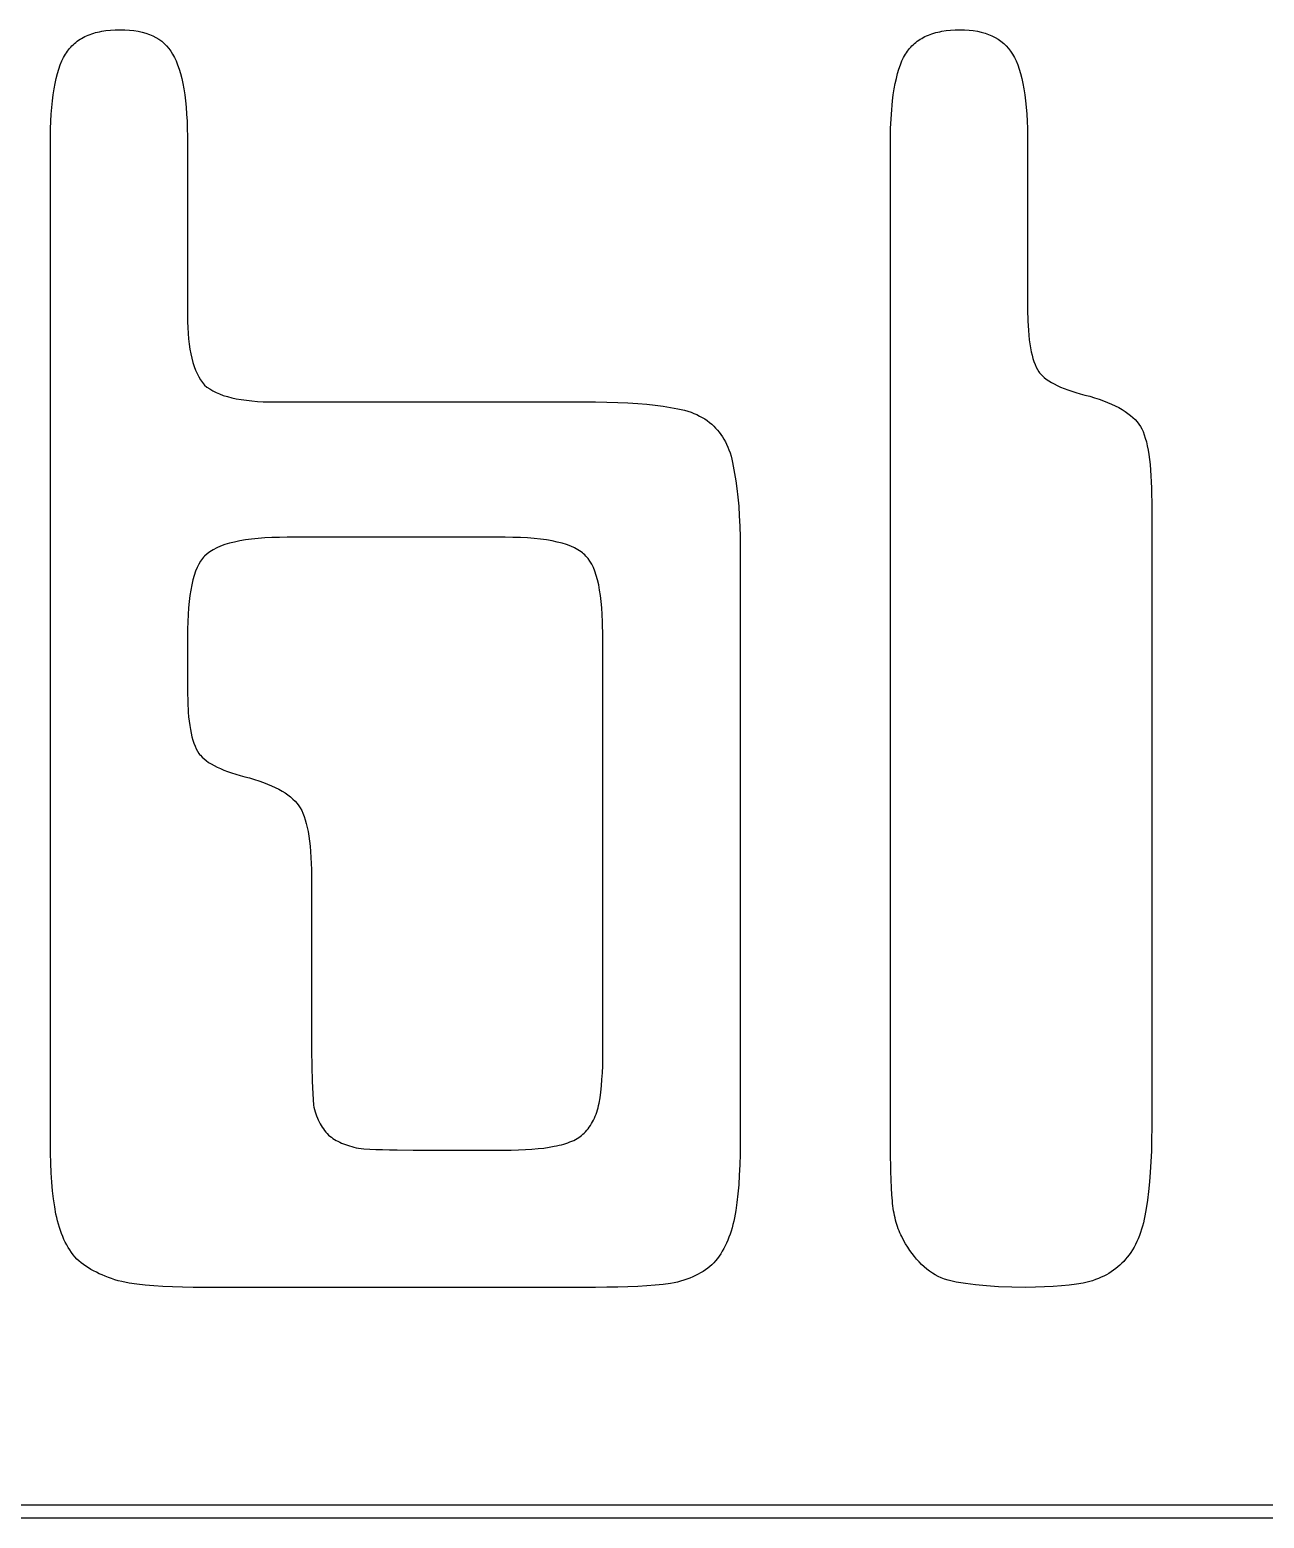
# Model space of a CAD drawing. Header units: inches. Extents: x 0.47 to 2.28, y -2.25 to -0.47.
# Drawn here: x 1.1746 to 1.357, y -2.2451 to -2.0252 of the extents above; entities that cross this region are included whole.
import ezdxf

# ---------------------------------------------------------------- set-up
doc = ezdxf.new("R2010")
doc.units = ezdxf.units.IN
doc.header["$MEASUREMENT"] = 0
doc.layers.add('F.Silkscreen', color=41, linetype='CONTINUOUS', true_color=0xf2eda1)

msp = doc.modelspace()

# ---------------------------------------------------------------- linework, layer by layer
at = {"layer": 'F.Silkscreen', "linetype": 'CONTINUOUS'}
for p, q in [((1.18162, -2.02695), (1.18184, -2.0268)), ((1.18184, -2.0268), (1.18206, -2.02665)), ((1.18206, -2.02665), (1.18228, -2.02652)), ((1.18228, -2.02652), (1.18252, -2.02639)), ((1.18252, -2.02639), (1.18276, -2.02626)), ((1.18276, -2.02626), (1.18301, -2.02615)), ((1.18301, -2.02615), (1.18326, -2.02604)), ((1.18326, -2.02604), (1.18352, -2.02594)), ((1.18352, -2.02594), (1.18379, -2.02584)), ((1.18379, -2.02584), (1.18407, -2.02575)), ((1.18407, -2.02575), (1.18435, -2.02567)), ((1.18435, -2.02567), (1.18464, -2.0256)), ((1.18464, -2.0256), (1.18494, -2.02553)), ((1.18494, -2.02553), (1.18524, -2.02547)), ((1.18524, -2.02547), (1.18587, -2.02537)), ((1.18587, -2.02537), (1.18653, -2.0253)), ((1.18653, -2.0253), (1.18722, -2.02526)), ((1.18722, -2.02526), (1.18793, -2.02524)), ((1.18793, -2.02524), (1.18865, -2.02526)), ((1.18865, -2.02526), (1.18933, -2.0253)), ((1.18933, -2.0253), (1.18998, -2.02537)), ((1.18998, -2.02537), (1.19061, -2.02547)), ((1.19061, -2.02547), (1.1912, -2.0256)), ((1.1912, -2.0256), (1.19176, -2.02575)), ((1.19176, -2.02575), (1.19229, -2.02594)), ((1.19229, -2.02594), (1.19279, -2.02615)), ((1.19279, -2.02615), (1.19326, -2.02639)), ((1.19326, -2.02639), (1.1937, -2.02665)), ((1.1937, -2.02665), (1.19411, -2.02695)), ((1.30572, -2.02695), (1.30593, -2.0268)), ((1.30593, -2.0268), (1.30615, -2.02665)), ((1.30615, -2.02665), (1.30638, -2.02652)), ((1.30638, -2.02652), (1.30661, -2.02639)), ((1.30661, -2.02639), (1.30686, -2.02626)), ((1.30686, -2.02626), (1.3071, -2.02615)), ((1.3071, -2.02615), (1.30736, -2.02604)), ((1.30736, -2.02604), (1.30762, -2.02594)), ((1.30762, -2.02594), (1.30789, -2.02584)), ((1.30789, -2.02584), (1.30817, -2.02575)), ((1.30817, -2.02575), (1.30845, -2.02567)), ((1.30845, -2.02567), (1.30874, -2.0256)), ((1.30874, -2.0256), (1.30904, -2.02553)), ((1.30904, -2.02553), (1.30934, -2.02547)), ((1.30934, -2.02547), (1.30997, -2.02537)), ((1.30997, -2.02537), (1.31063, -2.0253)), ((1.31063, -2.0253), (1.31132, -2.02526)), ((1.31132, -2.02526), (1.31203, -2.02524)), ((1.31203, -2.02524), (1.31271, -2.02526)), ((1.31271, -2.02526), (1.31337, -2.0253)), ((1.31337, -2.0253), (1.314, -2.02537)), ((1.314, -2.02537), (1.3146, -2.02547)), ((1.3146, -2.02547), (1.31518, -2.0256)), ((1.31518, -2.0256), (1.31573, -2.02575)), ((1.31573, -2.02575), (1.31625, -2.02594)), ((1.31625, -2.02594), (1.31675, -2.02615)), ((1.31675, -2.02615), (1.31722, -2.02639)), ((1.31722, -2.02639), (1.31767, -2.02665)), ((1.31767, -2.02665), (1.31809, -2.02695)), ((1.17961, -2.02933), (1.17988, -2.02885)), ((1.17988, -2.02885), (1.18002, -2.02863)), ((1.18002, -2.02863), (1.18017, -2.02842)), ((1.18017, -2.02842), (1.18033, -2.02821)), ((1.18033, -2.02821), (1.18049, -2.02801)), ((1.18049, -2.02801), (1.18066, -2.02781)), ((1.18066, -2.02781), (1.18084, -2.02763)), ((1.18084, -2.02763), (1.18103, -2.02745)), ((1.18103, -2.02745), (1.18122, -2.02727)), ((1.18122, -2.02727), (1.18142, -2.02711)), ((1.18142, -2.02711), (1.18162, -2.02695)), ((1.19411, -2.02695), (1.19449, -2.02727)), ((1.19449, -2.02727), (1.19484, -2.02763)), ((1.19484, -2.02763), (1.19516, -2.02801)), ((1.19516, -2.02801), (1.19545, -2.02842)), ((1.19545, -2.02842), (1.19571, -2.02885)), ((1.19571, -2.02885), (1.19598, -2.02933)), ((1.30371, -2.02933), (1.30398, -2.02885)), ((1.30398, -2.02885), (1.30412, -2.02863)), ((1.30412, -2.02863), (1.30427, -2.02842)), ((1.30427, -2.02842), (1.30443, -2.02821)), ((1.30443, -2.02821), (1.30459, -2.02801)), ((1.30459, -2.02801), (1.30476, -2.02781)), ((1.30476, -2.02781), (1.30494, -2.02763)), ((1.30494, -2.02763), (1.30512, -2.02745)), ((1.30512, -2.02745), (1.30532, -2.02727)), ((1.30532, -2.02727), (1.30551, -2.02711)), ((1.30551, -2.02711), (1.30572, -2.02695)), ((1.31809, -2.02695), (1.31849, -2.02727)), ((1.31849, -2.02727), (1.31885, -2.02763)), ((1.31885, -2.02763), (1.3192, -2.02801)), ((1.3192, -2.02801), (1.31951, -2.02842)), ((1.31951, -2.02842), (1.3198, -2.02885)), ((1.3198, -2.02885), (1.32007, -2.02933)), ((1.17871, -2.03171), (1.17891, -2.03104)), ((1.17891, -2.03104), (1.17913, -2.03042)), ((1.17913, -2.03042), (1.17936, -2.02985)), ((1.17936, -2.02985), (1.17961, -2.02933)), ((1.19598, -2.02933), (1.19623, -2.02985)), ((1.19623, -2.02985), (1.19646, -2.03042)), ((1.19646, -2.03042), (1.19668, -2.03104)), ((1.19668, -2.03104), (1.19688, -2.03171)), ((1.30281, -2.03171), (1.30301, -2.03104)), ((1.30301, -2.03104), (1.30323, -2.03042)), ((1.30323, -2.03042), (1.30346, -2.02985)), ((1.30346, -2.02985), (1.30371, -2.02933)), ((1.32007, -2.02933), (1.32033, -2.02985)), ((1.32033, -2.02985), (1.32056, -2.03042)), ((1.32056, -2.03042), (1.32078, -2.03104)), ((1.32078, -2.03104), (1.32098, -2.03171)), ((1.17822, -2.03399), (1.17836, -2.03318)), ((1.17836, -2.03318), (1.17853, -2.03242)), ((1.17853, -2.03242), (1.17871, -2.03171)), ((1.19688, -2.03171), (1.19706, -2.03242)), ((1.19706, -2.03242), (1.19722, -2.03318)), ((1.19722, -2.03318), (1.19737, -2.03399)), ((1.30231, -2.03399), (1.30246, -2.03318)), ((1.30246, -2.03318), (1.30263, -2.03242)), ((1.30263, -2.03242), (1.30281, -2.03171)), ((1.32098, -2.03171), (1.32116, -2.03242)), ((1.32116, -2.03242), (1.32132, -2.03318)), ((1.32132, -2.03318), (1.32147, -2.03399)), ((1.17797, -2.03575), (1.17809, -2.03485)), ((1.17809, -2.03485), (1.17822, -2.03399)), ((1.19737, -2.03399), (1.1975, -2.03485)), ((1.1975, -2.03485), (1.19762, -2.03575)), ((1.30207, -2.03575), (1.30218, -2.03485)), ((1.30218, -2.03485), (1.30231, -2.03399)), ((1.32147, -2.03399), (1.3216, -2.03485)), ((1.3216, -2.03485), (1.32171, -2.03575)), ((1.1777, -2.03985), (1.1778, -2.0377)), ((1.1778, -2.0377), (1.17797, -2.03575)), ((1.19762, -2.03575), (1.19771, -2.0367)), ((1.19771, -2.0367), (1.19779, -2.0377)), ((1.19779, -2.0377), (1.19785, -2.03875)), ((1.30179, -2.03985), (1.3019, -2.0377)), ((1.3019, -2.0377), (1.30207, -2.03575)), ((1.32171, -2.03575), (1.32181, -2.0367)), ((1.32181, -2.0367), (1.32189, -2.0377)), ((1.32189, -2.0377), (1.32195, -2.03875)), ((1.17766, -2.04218), (1.1777, -2.03985)), ((1.19785, -2.03875), (1.19789, -2.03985)), ((1.19789, -2.03985), (1.19792, -2.04099)), ((1.30176, -2.04218), (1.30179, -2.03985)), ((1.32195, -2.03875), (1.32199, -2.03985)), ((1.32199, -2.03985), (1.32202, -2.04099)), ((1.17766, -2.11492), (1.17766, -2.04218)), ((1.19792, -2.04099), (1.19793, -2.04218)), ((1.19793, -2.04218), (1.19793, -2.06744)), ((1.30176, -2.18738), (1.30176, -2.04218)), ((1.32202, -2.04099), (1.32203, -2.04218)), ((1.32203, -2.04218), (1.32203, -2.06661)), ((1.19793, -2.06744), (1.19794, -2.06836)), ((1.19794, -2.06836), (1.19797, -2.06924)), ((1.32203, -2.06661), (1.32205, -2.06821)), ((1.32205, -2.06821), (1.32213, -2.06968)), ((1.19797, -2.06924), (1.19802, -2.07009)), ((1.19802, -2.07009), (1.19808, -2.0709)), ((1.32213, -2.06968), (1.32219, -2.07037)), ((1.32219, -2.07037), (1.32226, -2.07102)), ((1.19808, -2.0709), (1.19817, -2.07167)), ((1.19817, -2.07167), (1.19828, -2.0724)), ((1.19828, -2.0724), (1.19841, -2.0731)), ((1.32226, -2.07102), (1.32234, -2.07164)), ((1.32234, -2.07164), (1.32244, -2.07223)), ((1.32244, -2.07223), (1.32255, -2.07279)), ((1.32255, -2.07279), (1.32268, -2.07331)), ((1.19841, -2.0731), (1.19855, -2.07376)), ((1.19855, -2.07376), (1.19872, -2.07438)), ((1.19872, -2.07438), (1.1989, -2.07497)), ((1.1989, -2.07497), (1.19911, -2.07552)), ((1.32268, -2.07331), (1.32281, -2.0738)), ((1.32281, -2.0738), (1.32296, -2.07426)), ((1.32296, -2.07426), (1.32313, -2.07469)), ((1.32313, -2.07469), (1.3233, -2.07508)), ((1.3233, -2.07508), (1.32349, -2.07544)), ((1.19911, -2.07552), (1.19933, -2.07603)), ((1.19933, -2.07603), (1.19958, -2.07651)), ((1.19958, -2.07651), (1.19984, -2.07695)), ((1.19984, -2.07695), (1.20012, -2.07735)), ((1.20012, -2.07735), (1.20043, -2.07772)), ((1.32349, -2.07544), (1.32369, -2.07577)), ((1.32369, -2.07577), (1.3238, -2.07591)), ((1.3238, -2.07591), (1.32392, -2.07605)), ((1.32392, -2.07605), (1.32417, -2.07631)), ((1.32417, -2.07631), (1.32446, -2.07658)), ((1.32446, -2.07658), (1.32478, -2.07683)), ((1.32478, -2.07683), (1.32514, -2.07708)), ((1.32514, -2.07708), (1.32553, -2.07732)), ((1.32553, -2.07732), (1.32595, -2.07756)), ((1.20043, -2.07772), (1.20079, -2.07802)), ((1.20079, -2.07802), (1.2012, -2.0783)), ((1.2012, -2.0783), (1.20164, -2.07856)), ((1.20164, -2.07856), (1.20213, -2.07881)), ((1.20213, -2.07881), (1.20265, -2.07903)), ((1.20265, -2.07903), (1.20321, -2.07924)), ((1.20321, -2.07924), (1.20381, -2.07942)), ((1.20381, -2.07942), (1.20445, -2.07959)), ((1.20445, -2.07959), (1.20513, -2.07974)), ((1.32595, -2.07756), (1.3264, -2.07779)), ((1.3264, -2.07779), (1.32688, -2.07801)), ((1.32688, -2.07801), (1.3274, -2.07822)), ((1.3274, -2.07822), (1.32795, -2.07843)), ((1.32795, -2.07843), (1.32853, -2.07864)), ((1.32853, -2.07864), (1.32915, -2.07883)), ((1.32915, -2.07883), (1.32979, -2.07902)), ((1.32979, -2.07902), (1.33047, -2.0792)), ((1.33047, -2.0792), (1.33119, -2.07938)), ((1.33119, -2.07938), (1.3319, -2.07959)), ((1.3319, -2.07959), (1.33258, -2.07982)), ((1.20513, -2.07974), (1.20585, -2.07986)), ((1.20585, -2.07986), (1.20661, -2.07997)), ((1.20661, -2.07997), (1.2074, -2.08006)), ((1.2074, -2.08006), (1.20824, -2.08013)), ((1.20824, -2.08013), (1.20911, -2.08018)), ((1.20911, -2.08018), (1.21002, -2.0802)), ((1.21002, -2.0802), (1.21098, -2.08021)), ((1.21098, -2.08021), (1.25817, -2.08021)), ((1.25817, -2.08021), (1.25986, -2.08023)), ((1.25986, -2.08023), (1.26147, -2.08027)), ((1.26147, -2.08027), (1.26299, -2.08033)), ((1.26299, -2.08033), (1.26442, -2.08042)), ((1.26442, -2.08042), (1.26576, -2.08054)), ((1.26576, -2.08054), (1.26702, -2.08068)), ((1.26702, -2.08068), (1.26819, -2.08085)), ((1.26819, -2.08085), (1.26928, -2.08105)), ((1.26928, -2.08105), (1.26982, -2.08112)), ((1.26982, -2.08112), (1.27035, -2.08122)), ((1.27035, -2.08122), (1.27086, -2.08132)), ((1.27086, -2.08132), (1.27136, -2.08145)), ((1.27136, -2.08145), (1.27184, -2.08158)), ((1.27184, -2.08158), (1.2723, -2.08174)), ((1.2723, -2.08174), (1.27274, -2.08191)), ((1.33258, -2.07982), (1.33323, -2.08005)), ((1.33323, -2.08005), (1.33384, -2.08028)), ((1.33384, -2.08028), (1.33442, -2.08053)), ((1.33442, -2.08053), (1.33497, -2.08079)), ((1.33497, -2.08079), (1.33549, -2.08105)), ((1.33549, -2.08105), (1.33598, -2.08133)), ((1.33598, -2.08133), (1.33643, -2.08161)), ((1.33643, -2.08161), (1.33685, -2.0819)), ((1.27274, -2.08191), (1.27316, -2.08209)), ((1.27316, -2.08209), (1.27357, -2.08229)), ((1.27357, -2.08229), (1.27396, -2.0825)), ((1.27396, -2.0825), (1.27433, -2.08273)), ((1.27433, -2.08273), (1.27469, -2.08297)), ((1.27469, -2.08297), (1.27503, -2.08323)), ((1.27503, -2.08323), (1.27535, -2.08351)), ((1.27535, -2.08351), (1.27565, -2.0838)), ((1.27565, -2.0838), (1.27594, -2.0841)), ((1.33685, -2.0819), (1.33724, -2.0822)), ((1.33724, -2.0822), (1.33759, -2.0825)), ((1.33759, -2.0825), (1.33791, -2.08282)), ((1.33791, -2.08282), (1.3382, -2.08315)), ((1.3382, -2.08315), (1.33846, -2.08348)), ((1.33846, -2.08348), (1.33868, -2.08382)), ((1.33868, -2.08382), (1.33888, -2.08419)), ((1.27594, -2.0841), (1.27621, -2.08439)), ((1.27621, -2.08439), (1.27647, -2.08469)), ((1.27647, -2.08469), (1.27671, -2.08501)), ((1.27671, -2.08501), (1.27695, -2.08535)), ((1.27695, -2.08535), (1.27717, -2.08571)), ((1.27717, -2.08571), (1.27737, -2.08608)), ((1.27737, -2.08608), (1.27756, -2.08647)), ((1.33888, -2.08419), (1.33907, -2.0846)), ((1.33907, -2.0846), (1.33925, -2.08506)), ((1.33925, -2.08506), (1.33941, -2.08556)), ((1.33941, -2.08556), (1.33956, -2.0861)), ((1.33956, -2.0861), (1.3397, -2.08669)), ((1.27756, -2.08647), (1.27774, -2.08688)), ((1.27774, -2.08688), (1.27791, -2.0873)), ((1.27791, -2.0873), (1.27807, -2.08775)), ((1.27807, -2.08775), (1.27821, -2.0882)), ((1.27821, -2.0882), (1.27833, -2.08868)), ((1.3397, -2.08669), (1.33982, -2.08732)), ((1.33982, -2.08732), (1.33993, -2.08799)), ((1.33993, -2.08799), (1.34003, -2.0887)), ((1.27833, -2.08868), (1.27845, -2.08918)), ((1.27845, -2.08918), (1.27855, -2.08969)), ((1.27855, -2.08969), (1.27864, -2.09022)), ((1.27864, -2.09022), (1.27872, -2.09076)), ((1.34003, -2.0887), (1.34011, -2.08946)), ((1.34011, -2.08946), (1.34019, -2.09027)), ((1.34019, -2.09027), (1.34024, -2.09111)), ((1.27872, -2.09076), (1.27891, -2.09185)), ((1.27891, -2.09185), (1.27908, -2.09302)), ((1.34024, -2.09111), (1.34029, -2.092)), ((1.34029, -2.092), (1.34032, -2.09293)), ((1.27908, -2.09302), (1.27922, -2.09428)), ((1.27922, -2.09428), (1.27934, -2.09562)), ((1.34032, -2.09293), (1.34034, -2.09391)), ((1.34034, -2.09391), (1.34035, -2.09493)), ((1.34035, -2.09493), (1.34035, -2.18738)), ((1.27934, -2.09562), (1.27943, -2.09705)), ((1.27943, -2.09705), (1.2795, -2.09857)), ((1.2795, -2.09857), (1.27954, -2.10018)), ((1.20281, -2.10152), (1.20223, -2.10177)), ((1.20345, -2.10129), (1.20281, -2.10152)), ((1.20413, -2.10108), (1.20345, -2.10129)), ((1.20487, -2.1009), (1.20413, -2.10108)), ((1.20566, -2.10073), (1.20487, -2.1009)), ((1.2065, -2.10059), (1.20566, -2.10073)), ((1.20739, -2.10047), (1.2065, -2.10059)), ((1.20834, -2.10038), (1.20739, -2.10047)), ((1.20934, -2.1003), (1.20834, -2.10038)), ((1.21039, -2.10025), (1.20934, -2.1003)), ((1.21149, -2.10021), (1.21039, -2.10025)), ((1.21264, -2.1002), (1.21149, -2.10021)), ((1.24485, -2.1002), (1.21264, -2.1002)), ((1.246, -2.10021), (1.24485, -2.1002)), ((1.2471, -2.10025), (1.246, -2.10021)), ((1.24814, -2.1003), (1.2471, -2.10025)), ((1.24913, -2.10038), (1.24814, -2.1003)), ((1.25007, -2.10047), (1.24913, -2.10038)), ((1.25095, -2.10059), (1.25007, -2.10047)), ((1.25178, -2.10073), (1.25095, -2.10059)), ((1.25255, -2.1009), (1.25178, -2.10073)), ((1.25327, -2.10108), (1.25255, -2.1009)), ((1.25393, -2.10129), (1.25327, -2.10108)), ((1.25454, -2.10152), (1.25393, -2.10129)), ((1.2551, -2.10177), (1.25454, -2.10152)), ((1.27954, -2.10018), (1.27955, -2.10187)), ((1.19984, -2.10371), (1.19958, -2.10416)), ((1.19998, -2.10351), (1.19984, -2.10371)), ((1.20012, -2.10332), (1.19998, -2.10351)), ((1.20027, -2.10314), (1.20012, -2.10332)), ((1.20043, -2.10298), (1.20027, -2.10314)), ((1.2008, -2.10264), (1.20043, -2.10298)), ((1.20122, -2.10233), (1.2008, -2.10264)), ((1.2017, -2.10204), (1.20122, -2.10233)), ((1.20223, -2.10177), (1.2017, -2.10204)), ((1.2556, -2.10204), (1.2551, -2.10177)), ((1.25583, -2.10218), (1.2556, -2.10204)), ((1.25605, -2.10233), (1.25583, -2.10218)), ((1.25625, -2.10248), (1.25605, -2.10233)), ((1.25644, -2.10264), (1.25625, -2.10248)), ((1.25662, -2.10281), (1.25644, -2.10264)), ((1.25678, -2.10298), (1.25662, -2.10281)), ((1.25709, -2.10332), (1.25678, -2.10298)), ((1.25737, -2.10371), (1.25709, -2.10332)), ((1.25763, -2.10416), (1.25737, -2.10371)), ((1.27955, -2.10187), (1.27955, -2.1896)), ((1.1989, -2.10583), (1.19872, -2.10649)), ((1.19911, -2.10522), (1.1989, -2.10583)), ((1.19933, -2.10466), (1.19911, -2.10522)), ((1.19958, -2.10416), (1.19933, -2.10466)), ((1.25788, -2.10466), (1.25763, -2.10416)), ((1.2581, -2.10522), (1.25788, -2.10466)), ((1.25831, -2.10583), (1.2581, -2.10522)), ((1.25849, -2.10649), (1.25831, -2.10583)), ((1.19841, -2.10799), (1.19828, -2.10881)), ((1.19855, -2.10721), (1.19841, -2.10799)), ((1.19872, -2.10649), (1.19855, -2.10721)), ((1.25866, -2.10721), (1.25849, -2.10649)), ((1.2588, -2.10799), (1.25866, -2.10721)), ((1.25893, -2.10881), (1.2588, -2.10799)), ((1.19817, -2.1097), (1.19808, -2.11063)), ((1.19828, -2.10881), (1.19817, -2.1097)), ((1.25904, -2.1097), (1.25893, -2.10881)), ((1.25913, -2.11063), (1.25904, -2.1097)), ((1.19802, -2.11162), (1.19797, -2.11267)), ((1.19808, -2.11063), (1.19802, -2.11162)), ((1.25919, -2.11162), (1.25913, -2.11063)), ((1.25924, -2.11267), (1.25919, -2.11162)), ((1.19794, -2.11376), (1.19793, -2.11492)), ((1.19797, -2.11267), (1.19794, -2.11376)), ((1.25928, -2.11492), (1.25924, -2.11267)), ((1.17766, -2.1896), (1.17766, -2.11492)), ((1.19793, -2.11492), (1.19793, -2.12297)), ((1.25928, -2.17599), (1.25928, -2.11492)), ((1.19793, -2.12297), (1.19795, -2.12457)), ((1.19795, -2.12457), (1.19803, -2.12604)), ((1.19803, -2.12604), (1.19809, -2.12673)), ((1.19809, -2.12673), (1.19816, -2.12738)), ((1.19816, -2.12738), (1.19825, -2.128)), ((1.19825, -2.128), (1.19834, -2.12859)), ((1.19834, -2.12859), (1.19845, -2.12915)), ((1.19845, -2.12915), (1.19858, -2.12967)), ((1.19858, -2.12967), (1.19871, -2.13016)), ((1.19871, -2.13016), (1.19886, -2.13062)), ((1.19886, -2.13062), (1.19903, -2.13105)), ((1.19903, -2.13105), (1.1992, -2.13144)), ((1.1992, -2.13144), (1.19939, -2.1318)), ((1.19939, -2.1318), (1.19959, -2.13213)), ((1.19959, -2.13213), (1.1997, -2.13227)), ((1.1997, -2.13227), (1.19982, -2.1324)), ((1.19982, -2.1324), (1.20007, -2.13267)), ((1.20007, -2.13267), (1.20036, -2.13293)), ((1.20036, -2.13293), (1.20069, -2.13319)), ((1.20069, -2.13319), (1.20104, -2.13344)), ((1.20104, -2.13344), (1.20143, -2.13368)), ((1.20143, -2.13368), (1.20185, -2.13391)), ((1.20185, -2.13391), (1.2023, -2.13414)), ((1.2023, -2.13414), (1.20278, -2.13437)), ((1.20278, -2.13437), (1.2033, -2.13458)), ((1.2033, -2.13458), (1.20385, -2.13479)), ((1.20385, -2.13479), (1.20443, -2.13499)), ((1.20443, -2.13499), (1.20505, -2.13519)), ((1.20505, -2.13519), (1.2057, -2.13538)), ((1.2057, -2.13538), (1.20638, -2.13556)), ((1.20638, -2.13556), (1.20709, -2.13574)), ((1.20709, -2.13574), (1.2078, -2.13595)), ((1.2078, -2.13595), (1.20848, -2.13617)), ((1.20848, -2.13617), (1.20913, -2.1364)), ((1.20913, -2.1364), (1.20974, -2.13664)), ((1.20974, -2.13664), (1.21033, -2.13689)), ((1.21033, -2.13689), (1.21088, -2.13714)), ((1.21088, -2.13714), (1.21139, -2.13741)), ((1.21139, -2.13741), (1.21188, -2.13768)), ((1.21188, -2.13768), (1.21233, -2.13796)), ((1.21233, -2.13796), (1.21275, -2.13826)), ((1.21275, -2.13826), (1.21314, -2.13855)), ((1.21314, -2.13855), (1.21349, -2.13886)), ((1.21349, -2.13886), (1.21381, -2.13918)), ((1.21381, -2.13918), (1.2141, -2.1395)), ((1.2141, -2.1395), (1.21436, -2.13984)), ((1.21436, -2.13984), (1.21458, -2.14018)), ((1.21458, -2.14018), (1.21479, -2.14055)), ((1.21479, -2.14055), (1.21498, -2.14096)), ((1.21498, -2.14096), (1.21515, -2.14142)), ((1.21515, -2.14142), (1.21531, -2.14192)), ((1.21531, -2.14192), (1.21546, -2.14246)), ((1.21546, -2.14246), (1.2156, -2.14304)), ((1.2156, -2.14304), (1.21572, -2.14367)), ((1.21572, -2.14367), (1.21583, -2.14435)), ((1.21583, -2.14435), (1.21593, -2.14506)), ((1.21593, -2.14506), (1.21602, -2.14582)), ((1.21602, -2.14582), (1.21609, -2.14662)), ((1.21609, -2.14662), (1.21615, -2.14747)), ((1.21615, -2.14747), (1.21619, -2.14836)), ((1.21619, -2.14836), (1.21622, -2.14929)), ((1.21622, -2.14929), (1.21624, -2.15027)), ((1.21624, -2.15027), (1.21625, -2.15129)), ((1.21625, -2.15129), (1.21625, -2.17599)), ((1.21625, -2.17599), (1.21627, -2.17837)), ((1.25927, -2.17715), (1.25928, -2.17599)), ((1.21627, -2.17837), (1.21632, -2.18051)), ((1.2592, -2.1793), (1.25925, -2.17825)), ((1.25925, -2.17825), (1.25927, -2.17715)), ((1.21632, -2.18051), (1.21641, -2.1824)), ((1.25907, -2.18124), (1.25914, -2.1803)), ((1.25914, -2.1803), (1.2592, -2.1793)), ((1.21641, -2.1824), (1.21646, -2.18325)), ((1.25886, -2.18298), (1.25897, -2.18214)), ((1.25897, -2.18214), (1.25907, -2.18124)), ((1.21646, -2.18325), (1.21653, -2.18405)), ((1.21653, -2.18405), (1.2166, -2.18439)), ((1.2166, -2.18439), (1.21668, -2.18472)), ((1.21668, -2.18472), (1.21678, -2.18505)), ((1.21678, -2.18505), (1.21688, -2.18536)), ((1.25827, -2.1854), (1.25838, -2.18509)), ((1.25838, -2.18509), (1.25848, -2.18477)), ((1.25848, -2.18477), (1.25857, -2.18445)), ((1.25857, -2.18445), (1.25865, -2.18411)), ((1.25865, -2.18411), (1.25873, -2.18377)), ((1.25873, -2.18377), (1.25886, -2.18298)), ((1.21688, -2.18536), (1.21698, -2.18567)), ((1.21698, -2.18567), (1.2171, -2.18597)), ((1.2171, -2.18597), (1.21723, -2.18626)), ((1.21723, -2.18626), (1.21736, -2.18654)), ((1.21736, -2.18654), (1.2175, -2.18682)), ((1.2175, -2.18682), (1.21766, -2.18708)), ((1.21766, -2.18708), (1.21782, -2.18734)), ((1.21782, -2.18734), (1.21799, -2.18759)), ((1.25709, -2.18755), (1.25727, -2.18731)), ((1.25727, -2.18731), (1.25744, -2.18706)), ((1.25744, -2.18706), (1.2576, -2.1868)), ((1.2576, -2.1868), (1.25775, -2.18654)), ((1.25775, -2.18654), (1.25789, -2.18627)), ((1.25789, -2.18627), (1.25803, -2.18599)), ((1.25803, -2.18599), (1.25815, -2.18569)), ((1.25815, -2.18569), (1.25827, -2.1854)), ((1.21799, -2.18759), (1.21816, -2.18782)), ((1.21816, -2.18782), (1.21835, -2.18805)), ((1.21835, -2.18805), (1.21855, -2.18828)), ((1.21855, -2.18828), (1.21875, -2.18849)), ((1.21875, -2.18849), (1.21896, -2.18866)), ((1.21896, -2.18866), (1.21918, -2.18882)), ((1.21918, -2.18882), (1.21941, -2.18898)), ((1.21941, -2.18898), (1.21965, -2.18913)), ((1.21965, -2.18913), (1.2199, -2.18927)), ((1.2199, -2.18927), (1.22015, -2.18941)), ((1.22015, -2.18941), (1.22042, -2.18954)), ((1.22042, -2.18954), (1.22069, -2.18967)), ((1.25412, -2.18962), (1.25442, -2.18951)), ((1.25442, -2.18951), (1.2547, -2.18939)), ((1.2547, -2.18939), (1.25497, -2.18927)), ((1.25497, -2.18927), (1.25523, -2.18913)), ((1.25523, -2.18913), (1.25548, -2.189)), ((1.25548, -2.189), (1.25571, -2.18885)), ((1.25571, -2.18885), (1.25593, -2.1887)), ((1.25593, -2.1887), (1.25613, -2.18854)), ((1.25613, -2.18854), (1.25633, -2.18838)), ((1.25633, -2.18838), (1.25651, -2.18821)), ((1.25651, -2.18821), (1.25671, -2.188)), ((1.25671, -2.188), (1.25691, -2.18778)), ((1.25691, -2.18778), (1.25709, -2.18755)), ((1.30178, -2.19087), (1.30176, -2.18738)), ((1.34034, -2.18914), (1.3403, -2.19083)), ((1.34035, -2.18738), (1.34034, -2.18914)), ((1.17767, -2.19116), (1.17766, -2.1896)), ((1.17771, -2.19265), (1.17767, -2.19116)), ((1.22069, -2.18967), (1.22097, -2.18979)), ((1.22097, -2.18979), (1.22127, -2.1899)), ((1.22127, -2.1899), (1.22156, -2.19)), ((1.22156, -2.19), (1.22187, -2.1901)), ((1.22187, -2.1901), (1.22219, -2.19019)), ((1.22219, -2.19019), (1.22251, -2.19028)), ((1.22251, -2.19028), (1.22285, -2.19036)), ((1.22285, -2.19036), (1.22319, -2.19043)), ((1.22319, -2.19043), (1.22399, -2.1905)), ((1.22399, -2.1905), (1.22484, -2.19055)), ((1.22484, -2.19055), (1.22575, -2.1906)), ((1.22575, -2.1906), (1.22673, -2.19064)), ((1.22673, -2.19064), (1.22777, -2.19067)), ((1.22777, -2.19067), (1.22887, -2.19069)), ((1.22887, -2.19069), (1.23124, -2.19071)), ((1.23124, -2.19071), (1.24457, -2.19071)), ((1.24457, -2.19071), (1.24572, -2.1907)), ((1.24572, -2.1907), (1.24681, -2.19067)), ((1.24681, -2.19067), (1.24783, -2.19063)), ((1.24783, -2.19063), (1.2488, -2.19057)), ((1.2488, -2.19057), (1.24971, -2.19049)), ((1.24971, -2.19049), (1.25055, -2.1904)), ((1.25055, -2.1904), (1.25134, -2.19028)), ((1.25134, -2.19028), (1.25206, -2.19015)), ((1.25206, -2.19015), (1.25244, -2.19008)), ((1.25244, -2.19008), (1.2528, -2.19)), ((1.2528, -2.19), (1.25315, -2.18992)), ((1.25315, -2.18992), (1.25349, -2.18982)), ((1.25349, -2.18982), (1.25381, -2.18973)), ((1.25381, -2.18973), (1.25412, -2.18962)), ((1.27954, -2.19129), (1.2795, -2.1929)), ((1.27955, -2.1896), (1.27954, -2.19129)), ((1.30183, -2.19383), (1.30178, -2.19087)), ((1.3403, -2.19083), (1.34023, -2.19244)), ((1.17778, -2.19408), (1.17771, -2.19265)), ((1.2795, -2.1929), (1.27943, -2.19441)), ((1.30187, -2.19512), (1.30183, -2.19383)), ((1.34023, -2.19244), (1.34014, -2.19397)), ((1.17787, -2.19543), (1.17778, -2.19408)), ((1.17799, -2.19671), (1.17787, -2.19543)), ((1.27934, -2.19585), (1.27922, -2.19719)), ((1.27943, -2.19441), (1.27934, -2.19585)), ((1.30192, -2.19628), (1.30187, -2.19512)), ((1.34002, -2.19542), (1.33988, -2.1968)), ((1.34014, -2.19397), (1.34002, -2.19542)), ((1.17813, -2.19793), (1.17799, -2.19671)), ((1.1783, -2.19907), (1.17813, -2.19793)), ((1.27922, -2.19719), (1.27908, -2.19845)), ((1.30197, -2.19731), (1.30192, -2.19628)), ((1.30204, -2.1982), (1.30197, -2.19731)), ((1.30207, -2.19858), (1.30204, -2.1982)), ((1.33971, -2.1981), (1.33952, -2.19932)), ((1.33988, -2.1968), (1.33971, -2.1981)), ((1.17849, -2.20015), (1.1783, -2.19907)), ((1.1786, -2.20066), (1.17849, -2.20015)), ((1.27891, -2.19962), (1.27872, -2.2007)), ((1.27908, -2.19845), (1.27891, -2.19962)), ((1.30212, -2.19896), (1.30207, -2.19858)), ((1.30217, -2.19932), (1.30212, -2.19896)), ((1.30223, -2.19968), (1.30217, -2.19932)), ((1.30229, -2.20003), (1.30223, -2.19968)), ((1.30236, -2.20038), (1.30229, -2.20003)), ((1.30244, -2.20072), (1.30236, -2.20038)), ((1.33935, -2.2004), (1.33925, -2.20092)), ((1.33944, -2.19986), (1.33935, -2.2004)), ((1.33952, -2.19932), (1.33944, -2.19986)), ((1.17872, -2.20116), (1.1786, -2.20066)), ((1.17885, -2.20165), (1.17872, -2.20116)), ((1.179, -2.20213), (1.17885, -2.20165)), ((1.17915, -2.20259), (1.179, -2.20213)), ((1.17931, -2.20304), (1.17915, -2.20259)), ((1.27821, -2.20268), (1.27806, -2.20314)), ((1.27836, -2.20221), (1.27821, -2.20268)), ((1.27849, -2.20172), (1.27836, -2.20221)), ((1.27861, -2.20122), (1.27849, -2.20172)), ((1.27872, -2.2007), (1.27861, -2.20122)), ((1.30252, -2.20105), (1.30244, -2.20072)), ((1.30261, -2.20138), (1.30252, -2.20105)), ((1.30271, -2.2017), (1.30261, -2.20138)), ((1.30281, -2.20201), (1.30271, -2.2017)), ((1.30292, -2.20232), (1.30281, -2.20201)), ((1.30304, -2.20262), (1.30292, -2.20232)), ((1.30316, -2.20291), (1.30304, -2.20262)), ((1.33887, -2.20241), (1.33871, -2.20288)), ((1.33901, -2.20193), (1.33887, -2.20241)), ((1.33913, -2.20143), (1.33901, -2.20193)), ((1.33925, -2.20092), (1.33913, -2.20143)), ((1.17949, -2.20347), (1.17931, -2.20304)), ((1.17967, -2.2039), (1.17949, -2.20347)), ((1.17987, -2.20431), (1.17967, -2.2039)), ((1.18008, -2.2047), (1.17987, -2.20431)), ((1.1803, -2.20509), (1.18008, -2.2047)), ((1.27734, -2.20486), (1.27713, -2.20526)), ((1.27754, -2.20445), (1.27734, -2.20486)), ((1.27772, -2.20403), (1.27754, -2.20445)), ((1.2779, -2.20359), (1.27772, -2.20403)), ((1.27806, -2.20314), (1.2779, -2.20359)), ((1.30329, -2.2032), (1.30316, -2.20291)), ((1.30342, -2.20348), (1.30329, -2.2032)), ((1.30371, -2.20402), (1.30342, -2.20348)), ((1.304, -2.20455), (1.30371, -2.20402)), ((1.30431, -2.20505), (1.304, -2.20455)), ((1.33797, -2.20464), (1.33775, -2.20504)), ((1.33817, -2.20422), (1.33797, -2.20464)), ((1.33836, -2.20379), (1.33817, -2.20422)), ((1.33854, -2.20334), (1.33836, -2.20379)), ((1.33871, -2.20288), (1.33854, -2.20334)), ((1.18052, -2.20546), (1.1803, -2.20509)), ((1.18076, -2.20582), (1.18052, -2.20546)), ((1.18101, -2.20616), (1.18076, -2.20582)), ((1.18128, -2.20649), (1.18101, -2.20616)), ((1.18155, -2.20681), (1.18128, -2.20649)), ((1.18187, -2.20708), (1.18155, -2.20681)), ((1.1822, -2.20735), (1.18187, -2.20708)), ((1.27593, -2.20705), (1.27566, -2.20737)), ((1.2762, -2.20672), (1.27593, -2.20705)), ((1.27645, -2.20637), (1.2762, -2.20672)), ((1.27669, -2.20601), (1.27645, -2.20637)), ((1.27692, -2.20564), (1.27669, -2.20601)), ((1.27713, -2.20526), (1.27692, -2.20564)), ((1.30462, -2.20553), (1.30431, -2.20505)), ((1.30495, -2.20598), (1.30462, -2.20553)), ((1.30529, -2.20642), (1.30495, -2.20598)), ((1.30563, -2.20684), (1.30529, -2.20642)), ((1.30599, -2.20723), (1.30563, -2.20684)), ((1.33649, -2.20684), (1.33623, -2.20714)), ((1.33674, -2.20653), (1.33649, -2.20684)), ((1.33701, -2.20618), (1.33674, -2.20653)), ((1.33727, -2.20581), (1.33701, -2.20618)), ((1.33751, -2.20543), (1.33727, -2.20581)), ((1.33775, -2.20504), (1.33751, -2.20543)), ((1.18254, -2.20761), (1.1822, -2.20735)), ((1.1829, -2.20785), (1.18254, -2.20761)), ((1.18327, -2.20809), (1.1829, -2.20785)), ((1.18366, -2.20832), (1.18327, -2.20809)), ((1.18405, -2.20854), (1.18366, -2.20832)), ((1.18446, -2.20875), (1.18405, -2.20854)), ((1.18489, -2.20896), (1.18446, -2.20875)), ((1.18532, -2.20915), (1.18489, -2.20896)), ((1.18577, -2.20934), (1.18532, -2.20915)), ((1.27296, -2.20924), (1.27255, -2.20943)), ((1.27335, -2.20904), (1.27296, -2.20924)), ((1.27372, -2.20884), (1.27335, -2.20904)), ((1.27408, -2.20862), (1.27372, -2.20884)), ((1.27443, -2.20839), (1.27408, -2.20862)), ((1.27476, -2.20815), (1.27443, -2.20839)), ((1.27508, -2.2079), (1.27476, -2.20815)), ((1.27538, -2.20764), (1.27508, -2.2079)), ((1.27566, -2.20737), (1.27538, -2.20764)), ((1.30636, -2.2076), (1.30599, -2.20723)), ((1.30674, -2.20795), (1.30636, -2.2076)), ((1.30713, -2.20828), (1.30674, -2.20795)), ((1.30754, -2.20858), (1.30713, -2.20828)), ((1.30795, -2.20887), (1.30754, -2.20858)), ((1.30837, -2.20913), (1.30795, -2.20887)), ((1.30881, -2.20937), (1.30837, -2.20913)), ((1.33328, -2.20931), (1.33289, -2.2095)), ((1.33366, -2.20911), (1.33328, -2.20931)), ((1.33403, -2.20891), (1.33366, -2.20911)), ((1.33438, -2.20869), (1.33403, -2.20891)), ((1.33472, -2.20845), (1.33438, -2.20869)), ((1.33505, -2.20821), (1.33472, -2.20845)), ((1.33536, -2.20796), (1.33505, -2.20821)), ((1.33566, -2.2077), (1.33536, -2.20796)), ((1.33595, -2.20742), (1.33566, -2.2077)), ((1.33623, -2.20714), (1.33595, -2.20742)), ((1.18623, -2.20952), (1.18577, -2.20934)), ((1.18671, -2.20969), (1.18623, -2.20952)), ((1.1872, -2.20985), (1.18671, -2.20969)), ((1.1877, -2.21), (1.1872, -2.20985)), ((1.18821, -2.21014), (1.1877, -2.21)), ((1.18929, -2.21034), (1.18821, -2.21014)), ((1.19043, -2.21051), (1.18929, -2.21034)), ((1.19165, -2.21065), (1.19043, -2.21051)), ((1.19293, -2.21077), (1.19165, -2.21065)), ((1.19428, -2.21086), (1.19293, -2.21077)), ((1.19571, -2.21092), (1.19428, -2.21086)), ((1.1972, -2.21096), (1.19571, -2.21092)), ((1.19876, -2.21098), (1.1972, -2.21096)), ((1.25817, -2.21098), (1.19876, -2.21098)), ((1.25986, -2.21097), (1.25817, -2.21098)), ((1.26147, -2.21094), (1.25986, -2.21097)), ((1.26299, -2.2109), (1.26147, -2.21094)), ((1.26442, -2.21084), (1.26299, -2.2109)), ((1.26576, -2.21076), (1.26442, -2.21084)), ((1.26702, -2.21066), (1.26576, -2.21076)), ((1.26819, -2.21055), (1.26702, -2.21066)), ((1.26928, -2.21042), (1.26819, -2.21055)), ((1.26979, -2.21031), (1.26928, -2.21042)), ((1.27029, -2.21019), (1.26979, -2.21031)), ((1.27077, -2.21006), (1.27029, -2.21019)), ((1.27124, -2.20992), (1.27077, -2.21006)), ((1.27169, -2.20976), (1.27124, -2.20992)), ((1.27213, -2.2096), (1.27169, -2.20976)), ((1.27255, -2.20943), (1.27213, -2.2096)), ((1.30925, -2.20959), (1.30881, -2.20937)), ((1.30976, -2.20976), (1.30925, -2.20959)), ((1.3103, -2.20991), (1.30976, -2.20976)), ((1.31149, -2.21019), (1.3103, -2.20991)), ((1.31283, -2.21043), (1.31149, -2.21019)), ((1.31432, -2.21063), (1.31283, -2.21043)), ((1.31596, -2.21078), (1.31432, -2.21063)), ((1.31774, -2.21089), (1.31596, -2.21078)), ((1.31967, -2.21095), (1.31774, -2.21089)), ((1.32175, -2.21098), (1.31967, -2.21095)), ((1.32317, -2.21096), (1.32175, -2.21098)), ((1.32452, -2.21092), (1.32317, -2.21096)), ((1.32581, -2.21086), (1.32452, -2.21092)), ((1.32702, -2.21077), (1.32581, -2.21086)), ((1.32817, -2.21065), (1.32702, -2.21077)), ((1.32924, -2.21051), (1.32817, -2.21065)), ((1.33025, -2.21034), (1.32924, -2.21051)), ((1.33119, -2.21014), (1.33025, -2.21034)), ((1.33163, -2.21), (1.33119, -2.21014)), ((1.33206, -2.20984), (1.33163, -2.21)), ((1.33248, -2.20968), (1.33206, -2.20984)), ((1.33289, -2.2095), (1.33248, -2.20968)), ((0.62992, -2.24311), (2.12598, -2.24311)), ((2.12598, -2.24508), (0.62992, -2.24508))]:
    msp.add_line(p, q, dxfattribs=at)

doc.saveas('drawing.dxf')
